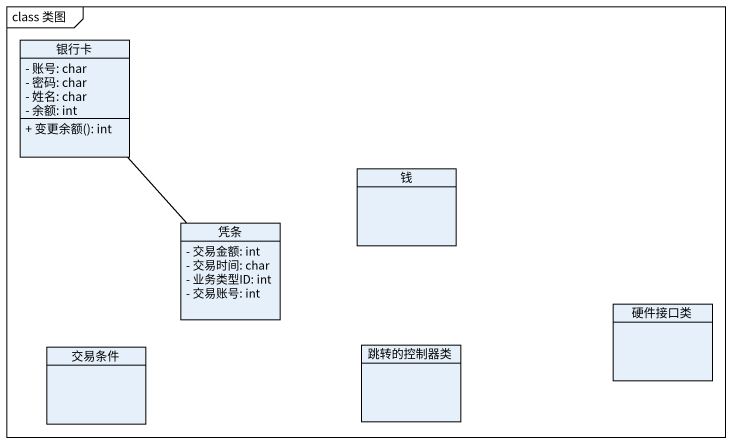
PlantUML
@startuml
mainframe class 类图
hide circle
hide empty members
skinparam classAttributeIconSize 0
class 银行卡 {
  - 账号: char
  - 密码: char
  - 姓名: char
  - 余额: int
  + 变更余额(): int
}
class 钱
class 凭条 {
  - 交易金额: int
  - 交易时间: char
  - 业务类型ID: int
  - 交易账号: int
}
class 硬件接口类
class 交易条件
class 跳转的控制器类
银行卡 -- 凭条
@enduml
